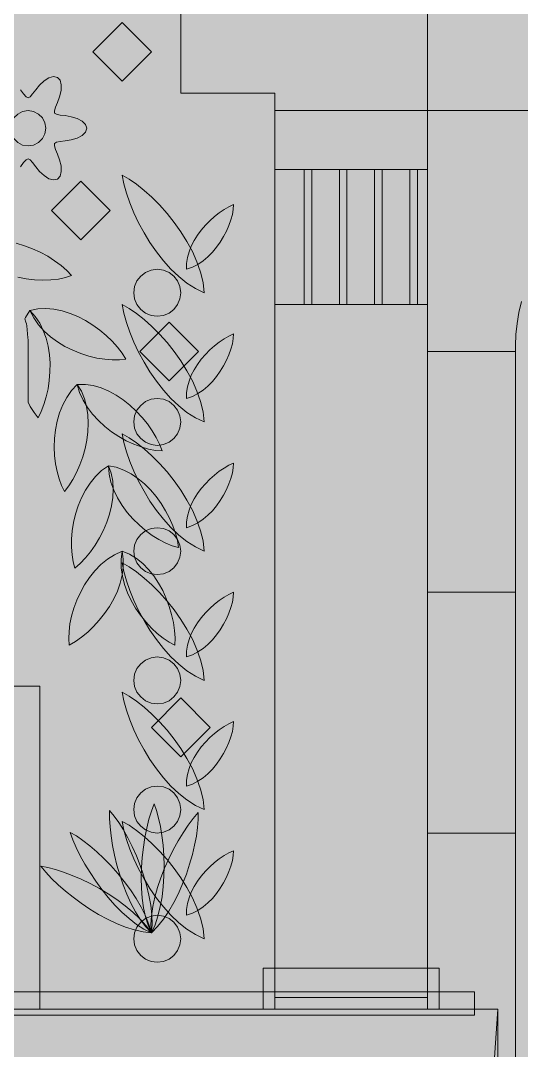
# Model space of a CAD drawing. Extents: x -18 to 1006, y -14 to 799.
# Drawn here: x 282.7 to 368, y 236 to 411.3 of the extents above; entities that cross this region are included whole.
import ezdxf

# ---------------------------------------------------------------- set-up
doc = ezdxf.new("R2010")
doc.units = 0
for name, color, linetype, lineweight, true_color in [('00_WHITE_BACKGROUND', 7, 'Continuous', 18, 0xffffff), ('01_STRUCTURE', 7, 'Continuous', 18, 0x000000), ('02_CORNICES', 7, 'Continuous', 18, 0x000000), ('05_STONE_JOINTS', 7, 'Continuous', 18, 0x000000), ('06_ORNAMENT', 7, 'Continuous', 18, 0x000000), ('07_RAILINGS', 7, 'Continuous', 18, 0x000000)]:
    doc.layers.add(name, color=color, linetype=linetype, lineweight=lineweight, true_color=true_color)

msp = doc.modelspace()

# ---------------------------------------------------------------- linework, layer by layer
at = {"layer": '00_WHITE_BACKGROUND', "color": 7, "lineweight": 18, "true_color": 0xffffff}
msp.add_solid([(-18, -14), (1006, -14), (-18, 799), (1006, 799)], dxfattribs=at)
at = {"layer": '01_STRUCTURE', "color": 7, "lineweight": 18, "true_color": 0x000000}
for points in [[(88, 363), (114, 363), (114, 399), (130, 399), (130, 414), (310, 414), (310, 399), (326, 399), (326, 363), (352, 363), (352, 499), (88, 499)], [(352, 363), (352, 250), (326, 250), (326, 363)], [(352, 245), (326, 245), (326, 243), (352, 243)]]:
    msp.add_lwpolyline(points, close=True, dxfattribs=at)
for points in [[(593, 429), (352, 429), (352, 243), (364, 243), (364, 219), (352, 219), (352, 57), (580, 57)], [(426, 74), (367, 74), (367, 356), (367.06316, 357.89669), (367.25238, 359.78526), (367.56683, 361.65762), (368.00519, 363.50575)]]:
    msp.add_lwpolyline(points, dxfattribs=at)
at = {"layer": '02_CORNICES', "color": 7, "lineweight": 18, "true_color": 0x000000}
for points in [[(354, 250), (324, 250), (324, 243), (354, 243)], [(360, 246), (360, 242), (81, 242), (81, 246)], [(77, 243), (364, 243), (363, 229), (357, 221), (83, 221), (77, 229)]]:
    msp.add_lwpolyline(points, close=True, dxfattribs=at)
at = {"layer": '05_STONE_JOINTS', "color": 7, "lineweight": 18, "true_color": 0x000000}
for points in [[(88, 435), (88, 396), (114, 396), (114, 399), (130, 399), (130, 414), (310, 414), (310, 399), (326, 399), (326, 396), (352, 396), (352, 435)], [(593, 396), (593, 429), (352, 429), (352, 396)], [(326, 363), (352, 363), (352, 396), (326, 396)], [(367, 314), (367, 355), (352, 355), (352, 314)], [(367, 273), (367, 314), (352, 314), (352, 273)], [(367, 273), (352, 273), (352, 243), (364, 243), (364, 232), (367, 232)]]:
    msp.add_lwpolyline(points, close=True, dxfattribs=at)
msp.add_lwpolyline([(593, 396), (352, 396), (352, 355), (367, 355), (367, 356), (367.06316, 357.89669), (367.25238, 359.78526), (367.56683, 361.65762), (368.00519, 363.50575)], dxfattribs=at)
at = {"layer": '06_ORNAMENT', "color": 7, "lineweight": 18, "true_color": 0x000000}
for points in [[(326, 399), (310, 399), (310, 414), (130, 414), (130, 399), (114, 399), (114, 243), (326, 243)], [(300, 401), (305, 406), (300, 411), (295, 406)], [(286.85317, 393.92705), (286.42705, 394.76336), (285.76336, 395.42705), (284.92705, 395.85317), (284, 396), (283.07295, 395.85317), (282.23664, 395.42705), (281.57295, 394.76336), (281.14683, 393.92705), (281, 393), (281.14683, 392.07295), (281.57295, 391.23664), (282.23664, 390.57295), (283.07295, 390.14683), (284, 390), (284.92705, 390.14683), (285.76336, 390.57295), (286.42705, 391.23664), (286.85317, 392.07295), (287, 393)], [(293, 374), (298, 379), (293, 384), (288, 379)], [(313.78538, 366.73268), (313.36162, 368.48708), (312.75081, 370.24608), (311.97501, 371.99254), (311.05631, 373.70933), (310.01678, 375.37935), (308.87849, 376.98545), (307.66354, 378.51051), (306.39399, 379.9374), (305.09192, 381.24901), (303.77941, 382.4282), (302.47853, 383.45784), (301.21137, 384.32082), (300, 385), (300.30511, 383.51278), (300.74759, 381.93341), (301.31983, 380.28718), (302.0142, 378.59939), (302.8231, 376.89532), (303.73891, 375.20028), (304.75401, 373.53955), (305.86078, 371.93844), (307.0516, 370.42223), (308.31887, 369.01621), (309.65496, 367.74569), (311.05225, 366.63595), (312.50314, 365.71229), (314, 365)], [(311.9779, 369.35146), (312.90916, 369.83172), (313.78979, 370.42528), (314.61584, 371.11666), (315.38332, 371.89034), (316.08827, 372.73082), (316.72671, 373.62262), (317.29467, 374.55023), (317.78819, 375.49815), (318.20328, 376.45089), (318.53598, 377.39294), (318.78231, 378.30881), (318.93831, 379.18299), (319, 380), (318.19513, 379.62549), (317.37419, 379.15638), (316.55017, 378.60052), (315.73608, 377.96573), (314.9449, 377.25985), (314.18964, 376.4907), (313.48329, 375.66613), (312.83885, 374.79396), (312.26931, 373.88202), (311.78766, 372.93815), (311.40691, 371.97019), (311.14006, 370.98595), (311.00009, 369.99328), (311, 369)], [(309.8637, 366.03528), (309.4641, 367), (308.82843, 367.82843), (308, 368.4641), (307.03528, 368.8637), (306, 369), (304.96472, 368.8637), (304, 368.4641), (303.17157, 367.82843), (302.5359, 367), (302.1363, 366.03528), (302, 365), (302.1363, 363.96472), (302.5359, 363), (303.17157, 362.17157), (304, 361.5359), (304.96472, 361.1363), (306, 361), (307.03528, 361.1363), (308, 361.5359), (308.82843, 362.17157), (309.4641, 363), (309.8637, 363.96472), (310, 365)], [(313.78538, 344.73268), (313.36162, 346.48708), (312.75081, 348.24608), (311.97501, 349.99254), (311.05631, 351.70933), (310.01678, 353.37935), (308.87849, 354.98545), (307.66354, 356.51051), (306.39399, 357.9374), (305.09192, 359.24901), (303.77941, 360.4282), (302.47853, 361.45784), (301.21137, 362.32082), (300, 363), (300.30511, 361.51278), (300.74759, 359.93341), (301.31983, 358.28718), (302.0142, 356.59939), (302.8231, 354.89532), (303.73891, 353.20028), (304.75401, 351.53955), (305.86078, 349.93844), (307.0516, 348.42223), (308.31887, 347.01621), (309.65496, 345.74569), (311.05225, 344.63595), (312.50314, 343.71229), (314, 343)], [(283.5493, 360.77301), (283.44727, 360.54066), (283.62626, 359.99634), (283.70862, 359.69321), (283.75883, 359.38314), (283.98246, 357.32389), (284, 357), (284, 346.36696), (284.37661, 345.613), (285.01369, 344.58072), (285.70119, 343.69), (286.2364, 344.78193), (286.70179, 345.98484), (287.09037, 347.27928), (287.39514, 348.64578), (287.60912, 350.0649), (287.7253, 351.51716), (287.73671, 352.98312), (287.63634, 354.44331), (287.4172, 355.87827), (287.07231, 357.26855), (286.59466, 358.59469), (285.97727, 359.83722), (285.21314, 360.97669), (284.29529, 361.99365)], [(284.95106, 360.72226), (285.77278, 359.54911), (286.7387, 358.47571), (287.8271, 357.5036), (289.01626, 356.63431), (290.28445, 355.86938), (291.60994, 355.21032), (292.97099, 354.65868), (294.3459, 354.21599), (295.71292, 353.88377), (297.05033, 353.66355), (298.33641, 353.55688), (299.54942, 353.56527), (300.66764, 353.69026), (300.01241, 354.71468), (299.22607, 355.73706), (298.32163, 356.74133), (297.31208, 357.71139), (296.21042, 358.63119), (295.02965, 359.48463), (293.78277, 360.25563), (292.48277, 360.92811), (291.14266, 361.48599), (289.77542, 361.9132), (288.39407, 362.19365), (287.0116, 362.31126), (285.64101, 362.24995), (284.29529, 361.99365)], [(308, 350), (313, 355), (308, 360), (303, 355)], [(311.9779, 347.35146), (312.90916, 347.83172), (313.78979, 348.42528), (314.61584, 349.11666), (315.38332, 349.89034), (316.08827, 350.73082), (316.72671, 351.62262), (317.29467, 352.55023), (317.78819, 353.49815), (318.20328, 354.45089), (318.53598, 355.39294), (318.78231, 356.30881), (318.93831, 357.18299), (319, 358), (318.19513, 357.62549), (317.37419, 357.15638), (316.55017, 356.60052), (315.73608, 355.96573), (314.9449, 355.25985), (314.18964, 354.4907), (313.48329, 353.66613), (312.83885, 352.79396), (312.26931, 351.88202), (311.78766, 350.93815), (311.40691, 349.97019), (311.14006, 348.98595), (311.00009, 347.99328), (311, 347)], [(291.40984, 348.34512), (290.58918, 347.17123), (289.91165, 345.89603), (289.37124, 344.54046), (288.96195, 343.12545), (288.67776, 341.67195), (288.51268, 340.20089), (288.4607, 338.73321), (288.51582, 337.28985), (288.67202, 335.89174), (288.92331, 334.55981), (289.26369, 333.31502), (289.68713, 332.17828), (290.18765, 331.17055), (290.9256, 332.13708), (291.61672, 333.22609), (292.25037, 334.41985), (292.81588, 335.70064), (293.3026, 337.05074), (293.69988, 338.45243), (293.99706, 339.888), (294.18348, 341.33971), (294.24851, 342.78985), (294.18147, 344.2207), (293.97172, 345.61454), (293.60859, 346.95365), (293.08145, 348.2203), (292.37963, 349.39678)], [(292.77477, 348.02189), (293.35182, 346.71096), (294.08978, 345.46975), (294.96762, 344.30398), (295.96434, 343.2194), (297.05892, 342.22175), (298.23037, 341.31677), (299.45765, 340.5102), (300.71977, 339.80778), (301.99571, 339.21525), (303.26447, 338.73836), (304.50502, 338.38283), (305.69636, 338.15442), (306.81748, 338.05885), (306.37469, 339.19142), (305.80292, 340.34756), (305.11178, 341.50897), (304.31088, 342.65736), (303.40983, 343.7744), (302.41825, 344.8418), (301.34574, 345.84124), (300.20191, 346.75441), (298.99639, 347.56302), (297.73877, 348.24876), (296.43868, 348.7933), (295.10571, 349.17836), (293.74949, 349.38562), (292.37963, 349.39678)], [(309.8637, 344.03528), (309.4641, 345), (308.82843, 345.82843), (308, 346.4641), (307.03528, 346.8637), (306, 347), (304.96472, 346.8637), (304, 346.4641), (303.17157, 345.82843), (302.5359, 345), (302.1363, 344.03528), (302, 343), (302.1363, 341.96472), (302.5359, 341), (303.17157, 340.17157), (304, 339.5359), (304.96472, 339.1363), (306, 339), (307.03528, 339.1363), (308, 339.5359), (308.82843, 340.17157), (309.4641, 341), (309.8637, 341.96472), (310, 343)], [(313.78538, 322.73268), (313.36162, 324.48708), (312.75081, 326.24608), (311.97501, 327.99254), (311.05631, 329.70933), (310.01678, 331.37935), (308.87849, 332.98545), (307.66354, 334.51051), (306.39399, 335.9374), (305.09192, 337.24901), (303.77941, 338.4282), (302.47853, 339.45784), (301.21137, 340.32082), (300, 341), (300.30511, 339.51278), (300.74759, 337.93341), (301.31983, 336.28718), (302.0142, 334.59939), (302.8231, 332.89532), (303.73891, 331.20028), (304.75401, 329.53955), (305.86078, 327.93844), (307.0516, 326.42223), (308.31887, 325.01621), (309.65496, 323.74569), (311.05225, 322.63595), (312.50314, 321.71229), (314, 321)], [(296.52614, 334.71267), (295.49224, 333.72143), (294.57894, 332.60291), (293.78446, 331.37882), (293.10697, 330.07085), (292.54468, 328.70072), (292.09579, 327.29013), (291.75848, 325.86079), (291.53095, 324.43441), (291.41139, 323.03269), (291.39801, 321.67733), (291.48899, 320.39005), (291.68254, 319.19255), (291.97684, 318.10654), (292.88917, 318.91053), (293.77947, 319.84378), (294.63383, 320.89098), (295.43834, 322.03684), (296.17911, 323.26604), (296.84221, 324.5633), (297.41374, 325.9133), (297.8798, 327.30075), (298.22648, 328.71034), (298.43988, 330.12678), (298.50608, 331.53475), (298.41118, 332.91897), (298.14128, 334.26412), (297.68246, 335.55492)], [(297.80178, 334.12936), (298.112, 332.73104), (298.59362, 331.36971), (299.22717, 330.05509), (299.99315, 328.7969), (300.87207, 327.60487), (301.84445, 326.48875), (302.8908, 325.45824), (303.99163, 324.52309), (305.12746, 323.69302), (306.2788, 322.97777), (307.42615, 322.38705), (308.55004, 321.93061), (309.63097, 321.61816), (309.41764, 322.81535), (309.08241, 324.06082), (308.63113, 325.33476), (308.06966, 326.61732), (307.40385, 327.88869), (306.63956, 329.12902), (305.78264, 330.31849), (304.83894, 331.43727), (303.81433, 332.46553), (302.71466, 333.38344), (301.54578, 334.17116), (300.31355, 334.80887), (299.02383, 335.27673), (297.68246, 335.55492)], [(311.9779, 325.35146), (312.90916, 325.83172), (313.78979, 326.42528), (314.61584, 327.11666), (315.38332, 327.89034), (316.08827, 328.73082), (316.72671, 329.62262), (317.29467, 330.55023), (317.78819, 331.49815), (318.20328, 332.45089), (318.53598, 333.39294), (318.78231, 334.30881), (318.93831, 335.18299), (319, 336), (318.19513, 335.62549), (317.37419, 335.15638), (316.55017, 334.60052), (315.73608, 333.96573), (314.9449, 333.25985), (314.18964, 332.4907), (313.48329, 331.66613), (312.83885, 330.79396), (312.26931, 329.88202), (311.78766, 328.93815), (311.40691, 327.97019), (311.14006, 326.98595), (311.00009, 325.99328), (311, 325)], [(309.8637, 322.03528), (309.4641, 323), (308.82843, 323.82843), (308, 324.4641), (307.03528, 324.8637), (306, 325), (304.96472, 324.8637), (304, 324.4641), (303.17157, 323.82843), (302.5359, 323), (302.1363, 322.03528), (302, 321), (302.1363, 319.96472), (302.5359, 319), (303.17157, 318.17157), (304, 317.5359), (304.96472, 317.1363), (306, 317), (307.03528, 317.1363), (308, 317.5359), (308.82843, 318.17157), (309.4641, 319), (309.8637, 319.96472), (310, 321)], [(298.70158, 320.39952), (297.49416, 319.62904), (296.38021, 318.71018), (295.36218, 317.66461), (294.44254, 316.51394), (293.62376, 315.27984), (292.90829, 313.98393), (292.29861, 312.64786), (291.79718, 311.29327), (291.40646, 309.94181), (291.12892, 308.61511), (290.96702, 307.33481), (290.92323, 306.12256), (291, 305), (292.05165, 305.61056), (293.10691, 306.35219), (294.14916, 307.21259), (295.16176, 308.17947), (296.12809, 309.24055), (297.03153, 310.38351), (297.85546, 311.59607), (298.58324, 312.86594), (299.19826, 314.18081), (299.68389, 315.5284), (300.0235, 316.8964), (300.20047, 318.27254), (300.19818, 319.6445), (300, 321)], [(299.83892, 319.57855), (299.87037, 318.14659), (300.07716, 316.71745), (300.44206, 315.30449), (300.94786, 313.92104), (301.57734, 312.58046), (302.31329, 311.29607), (303.1385, 310.08124), (304.03574, 308.94929), (304.98781, 307.91358), (305.97748, 306.98746), (306.98755, 306.18426), (308.00079, 305.51732), (309, 305), (309.02433, 306.2158), (308.93852, 307.50274), (308.74444, 308.84024), (308.44397, 310.2077), (308.03899, 311.58453), (307.53136, 312.95013), (306.92296, 314.28393), (306.21566, 315.56532), (305.41134, 316.77371), (304.51187, 317.88851), (303.51913, 318.88913), (302.43499, 319.75498), (301.26132, 320.46547), (300, 321)], [(313.78538, 300.73268), (313.36162, 302.48708), (312.75081, 304.24608), (311.97501, 305.99254), (311.05631, 307.70933), (310.01678, 309.37935), (308.87849, 310.98545), (307.66354, 312.51051), (306.39399, 313.9374), (305.09192, 315.24901), (303.77941, 316.4282), (302.47853, 317.45784), (301.21137, 318.32082), (300, 319), (300.30511, 317.51278), (300.74759, 315.93341), (301.31983, 314.28718), (302.0142, 312.59939), (302.8231, 310.89532), (303.73891, 309.20028), (304.75401, 307.53955), (305.86078, 305.93844), (307.0516, 304.42223), (308.31887, 303.01621), (309.65496, 301.74569), (311.05225, 300.63595), (312.50314, 299.71229), (314, 299)], [(311.9779, 303.35146), (312.90916, 303.83172), (313.78979, 304.42528), (314.61584, 305.11666), (315.38332, 305.89034), (316.08827, 306.73082), (316.72671, 307.62262), (317.29467, 308.55023), (317.78819, 309.49815), (318.20328, 310.45089), (318.53598, 311.39294), (318.78231, 312.30881), (318.93831, 313.18299), (319, 314), (318.19513, 313.62549), (317.37419, 313.15638), (316.55017, 312.60052), (315.73608, 311.96573), (314.9449, 311.25985), (314.18964, 310.4907), (313.48329, 309.66613), (312.83885, 308.79396), (312.26931, 307.88202), (311.78766, 306.93815), (311.40691, 305.97019), (311.14006, 304.98595), (311.00009, 303.99328), (311, 303)], [(309.8637, 300.03528), (309.4641, 301), (308.82843, 301.82843), (308, 302.4641), (307.03528, 302.8637), (306, 303), (304.96472, 302.8637), (304, 302.4641), (303.17157, 301.82843), (302.5359, 301), (302.1363, 300.03528), (302, 299), (302.1363, 297.96472), (302.5359, 297), (303.17157, 296.17157), (304, 295.5359), (304.96472, 295.1363), (306, 295), (307.03528, 295.1363), (308, 295.5359), (308.82843, 296.17157), (309.4641, 297), (309.8637, 297.96472), (310, 299)], [(313.78538, 278.73268), (313.36162, 280.48708), (312.75081, 282.24608), (311.97501, 283.99254), (311.05631, 285.70933), (310.01678, 287.37935), (308.87849, 288.98545), (307.66354, 290.51051), (306.39399, 291.9374), (305.09192, 293.24901), (303.77941, 294.4282), (302.47853, 295.45784), (301.21137, 296.32082), (300, 297), (300.30511, 295.51278), (300.74759, 293.93341), (301.31983, 292.28718), (302.0142, 290.59939), (302.8231, 288.89532), (303.73891, 287.20028), (304.75401, 285.53955), (305.86078, 283.93844), (307.0516, 282.42223), (308.31887, 281.01621), (309.65496, 279.74569), (311.05225, 278.63595), (312.50314, 277.71229), (314, 277)], [(310, 286), (315, 291), (310, 296), (305, 291)], [(311.9779, 281.35146), (312.90916, 281.83172), (313.78979, 282.42528), (314.61584, 283.11666), (315.38332, 283.89034), (316.08827, 284.73082), (316.72671, 285.62262), (317.29467, 286.55023), (317.78819, 287.49815), (318.20328, 288.45089), (318.53598, 289.39294), (318.78231, 290.30881), (318.93831, 291.18299), (319, 292), (318.19513, 291.62549), (317.37419, 291.15638), (316.55017, 290.60052), (315.73608, 289.96573), (314.9449, 289.25985), (314.18964, 288.4907), (313.48329, 287.66613), (312.83885, 286.79396), (312.26931, 285.88202), (311.78766, 284.93815), (311.40691, 283.97019), (311.14006, 282.98595), (311.00009, 281.99328), (311, 281)], [(309.8637, 278.03528), (309.4641, 279), (308.82843, 279.82843), (308, 280.4641), (307.03528, 280.8637), (306, 281), (304.96472, 280.8637), (304, 280.4641), (303.17157, 279.82843), (302.5359, 279), (302.1363, 278.03528), (302, 277), (302.1363, 275.96472), (302.5359, 275), (303.17157, 274.17157), (304, 273.5359), (304.96472, 273.1363), (306, 273), (307.03528, 273.1363), (308, 273.5359), (308.82843, 274.17157), (309.4641, 275), (309.8637, 275.96472), (310, 277)], [(305.61293, 257.37763), (306.11498, 258.88169), (306.51155, 260.48804), (306.80805, 262.17248), (307.00987, 263.91086), (307.12243, 265.67901), (307.15112, 267.45274), (307.10135, 269.20791), (306.97851, 270.92032), (306.78802, 272.56582), (306.53527, 274.12023), (306.22566, 275.55938), (305.8646, 276.85911), (305.45749, 277.99524), (305.00082, 276.74885), (304.58389, 275.36258), (304.21308, 273.85891), (303.89474, 272.26032), (303.63527, 270.5893), (303.44102, 268.86832), (303.31837, 267.11987), (303.2737, 265.36644), (303.31338, 263.63049), (303.44377, 261.93452), (303.67126, 260.301), (304.00221, 258.75242), (304.443, 257.31126), (305, 256)], [(305.10338, 257.50427), (305.05925, 259.08931), (304.88097, 260.73425), (304.5819, 262.41824), (304.1754, 264.12043), (303.67484, 265.81997), (303.09359, 267.49601), (302.44499, 269.12769), (301.74242, 270.69417), (300.99923, 272.17458), (300.2288, 273.54809), (299.44448, 274.79383), (298.65964, 275.89095), (297.88763, 276.8186), (297.88604, 275.49118), (297.96973, 274.04599), (298.13701, 272.50633), (298.38612, 270.89551), (298.71537, 269.23682), (299.12302, 267.55358), (299.60734, 265.86908), (300.16663, 264.20663), (300.79915, 262.58954), (301.50319, 261.0411), (302.27701, 259.58462), (303.1189, 258.24341), (304.02714, 257.04077), (305, 256)], [(306.04815, 257.08393), (307.0355, 258.32466), (307.95885, 259.69763), (308.81496, 261.17829), (309.60064, 262.74207), (310.31266, 264.36442), (310.94783, 266.02078), (311.50291, 267.6866), (311.97471, 269.33731), (312.36, 270.94837), (312.65557, 272.49521), (312.85822, 273.95328), (312.96472, 275.29801), (312.97187, 276.50486), (312.11551, 275.49062), (311.24851, 274.33136), (310.38456, 273.046), (309.53738, 271.65349), (308.72064, 270.17275), (307.94805, 268.62272), (307.23331, 267.02233), (306.59009, 265.39052), (306.03211, 263.74622), (305.57305, 262.10835), (305.22662, 260.49587), (305.0065, 258.92769), (304.9264, 257.42276), (305, 256)], [(313.78538, 256.73268), (313.36162, 258.48708), (312.75081, 260.24608), (311.97501, 261.99254), (311.05631, 263.70933), (310.01678, 265.37935), (308.87849, 266.98545), (307.66354, 268.51051), (306.39399, 269.9374), (305.09192, 271.24901), (303.77941, 272.4282), (302.47853, 273.45784), (301.21137, 274.32082), (300, 275), (300.30511, 273.51278), (300.74759, 271.93341), (301.31983, 270.28718), (302.0142, 268.59939), (302.8231, 266.89532), (303.73891, 265.20028), (304.75401, 263.53955), (305.86078, 261.93844), (307.0516, 260.42223), (308.31887, 259.01621), (309.65496, 257.74569), (311.05225, 256.63595), (312.50314, 255.71229), (314, 255)], [(304.5813, 257.44852), (303.99634, 258.92233), (303.26482, 260.40641), (302.40645, 261.88575), (301.44092, 263.34536), (300.38794, 264.77022), (299.26721, 266.14533), (298.09843, 267.45569), (296.90132, 268.68628), (295.69556, 269.82211), (294.50086, 270.84816), (293.33693, 271.74943), (292.22347, 272.51092), (291.18018, 273.11761), (291.63385, 271.87012), (292.20803, 270.54125), (292.8931, 269.15229), (293.67947, 267.72455), (294.55751, 266.27932), (295.51763, 264.83791), (296.5502, 263.42161), (297.64563, 262.05173), (298.7943, 260.74957), (299.98661, 259.53642), (301.21294, 258.43359), (302.46369, 257.46238), (303.72925, 256.64408), (305, 256)], [(311.9779, 259.35146), (312.90916, 259.83172), (313.78979, 260.42528), (314.61584, 261.11666), (315.38332, 261.89034), (316.08827, 262.73082), (316.72671, 263.62262), (317.29467, 264.55023), (317.78819, 265.49815), (318.20328, 266.45089), (318.53598, 267.39294), (318.78231, 268.30881), (318.93831, 269.18299), (319, 270), (318.19513, 269.62549), (317.37419, 269.15638), (316.55017, 268.60052), (315.73608, 267.96573), (314.9449, 267.25985), (314.18964, 266.4907), (313.48329, 265.66613), (312.83885, 264.79396), (312.26931, 263.88202), (311.78766, 262.93815), (311.40691, 261.97019), (311.14006, 260.98595), (311.00009, 259.99328), (311, 259)], [(304.10999, 257.21713), (303.05513, 258.401), (301.85908, 259.54427), (300.54548, 260.63959), (299.13799, 261.67963), (297.66027, 262.65704), (296.13596, 263.56449), (294.58873, 264.39463), (293.04222, 265.14013), (291.52009, 265.79364), (290.046, 266.34783), (288.64359, 266.79535), (287.33652, 267.12886), (286.14845, 267.34103), (287.00237, 266.32474), (287.99741, 265.27332), (289.11722, 264.20348), (290.34548, 263.13194), (291.66585, 262.07541), (293.06202, 261.05061), (294.51763, 260.07424), (296.01638, 259.16304), (297.54192, 258.33369), (299.07793, 257.60294), (300.60807, 256.98747), (302.11601, 256.50402), (303.58543, 256.16929), (305, 256)], [(309.8637, 256.03528), (309.4641, 257), (308.82843, 257.82843), (308, 258.4641), (307.03528, 258.8637), (306, 259), (304.96472, 258.8637), (304, 258.4641), (303.17157, 257.82843), (302.5359, 257), (302.1363, 256.03528), (302, 255), (302.1363, 253.96472), (302.5359, 253), (303.17157, 252.17157), (304, 251.5359), (304.96472, 251.1363), (306, 251), (307.03528, 251.1363), (308, 251.5359), (308.82843, 252.17157), (309.4641, 253), (309.8637, 253.96472), (310, 255)]]:
    msp.add_lwpolyline(points, close=True, dxfattribs=at)
for points in [[(282.69649, 386.44682), (283.22951, 387.14756), (283.64796, 387.62884), (284, 387.8), (284.35204, 387.62884), (284.77049, 387.14756), (285.30351, 386.44682), (285.96702, 385.65896), (286.73816, 384.93363), (287.55783, 384.41064), (288.34209, 384.19512), (289, 384.33975), (289.45421, 384.8372), (289.65969, 385.62415), (289.6166, 386.5955), (289.37401, 387.62599), (289.02346, 388.59454), (288.68312, 389.40652), (288.47554, 390.00954), (288.50333, 390.4), (288.82759, 390.6193), (289.45361, 390.74104), (290.32697, 390.85228), (291.34104, 391.03298), (292.35476, 391.33813), (293.21752, 391.78649), (293.79629, 392.35792), (294, 393), (293.79629, 393.64208), (293.21752, 394.21351), (292.35476, 394.66187), (291.34104, 394.96702), (290.32697, 395.14772), (289.45361, 395.25896), (288.82759, 395.3807), (288.50333, 395.6), (288.47554, 395.99046), (288.68312, 396.59348), (289.02346, 397.40546), (289.37401, 398.37401), (289.6166, 399.4045), (289.65969, 400.37585), (289.45421, 401.1628), (289, 401.66025), (288.34209, 401.80488), (287.55783, 401.58936), (286.73816, 401.06637), (285.96702, 400.34104), (285.30351, 399.55318), (284.77049, 398.85244), (284.35204, 398.37116), (284, 398.2), (283.64796, 398.37116), (283.22951, 398.85244), (282.69649, 399.55318)], [(282.23757, 367.63547), (283.6801, 367.35996), (285.11495, 367.194), (286.52052, 367.13485), (287.87519, 367.17979), (289.15737, 367.32606), (290.34544, 367.57094), (291.41778, 367.91169), (290.57529, 368.78859), (289.60461, 369.63792), (288.52162, 370.44644), (287.34222, 371.20092), (286.08228, 371.88811), (284.7577, 372.49479), (283.38436, 373.00773), (281.97815, 373.41367)]]:
    msp.add_lwpolyline(points, dxfattribs=at)
at = {"layer": '07_RAILINGS', "color": 7, "lineweight": 18, "true_color": 0x000000}
for points in [[(352, 386), (352, 363), (326, 363), (326, 386)], [(332.3, 386), (332.3, 363), (331, 363), (331, 386)], [(338.3, 386), (338.3, 363), (337, 363), (337, 386)], [(344.3, 386), (344.3, 363), (343, 363), (343, 386)], [(350.3, 386), (350.3, 363), (349, 363), (349, 386)], [(286, 298), (154, 298), (154, 243), (286, 243)]]:
    msp.add_lwpolyline(points, close=True, dxfattribs=at)

doc.saveas('drawing.dxf')
